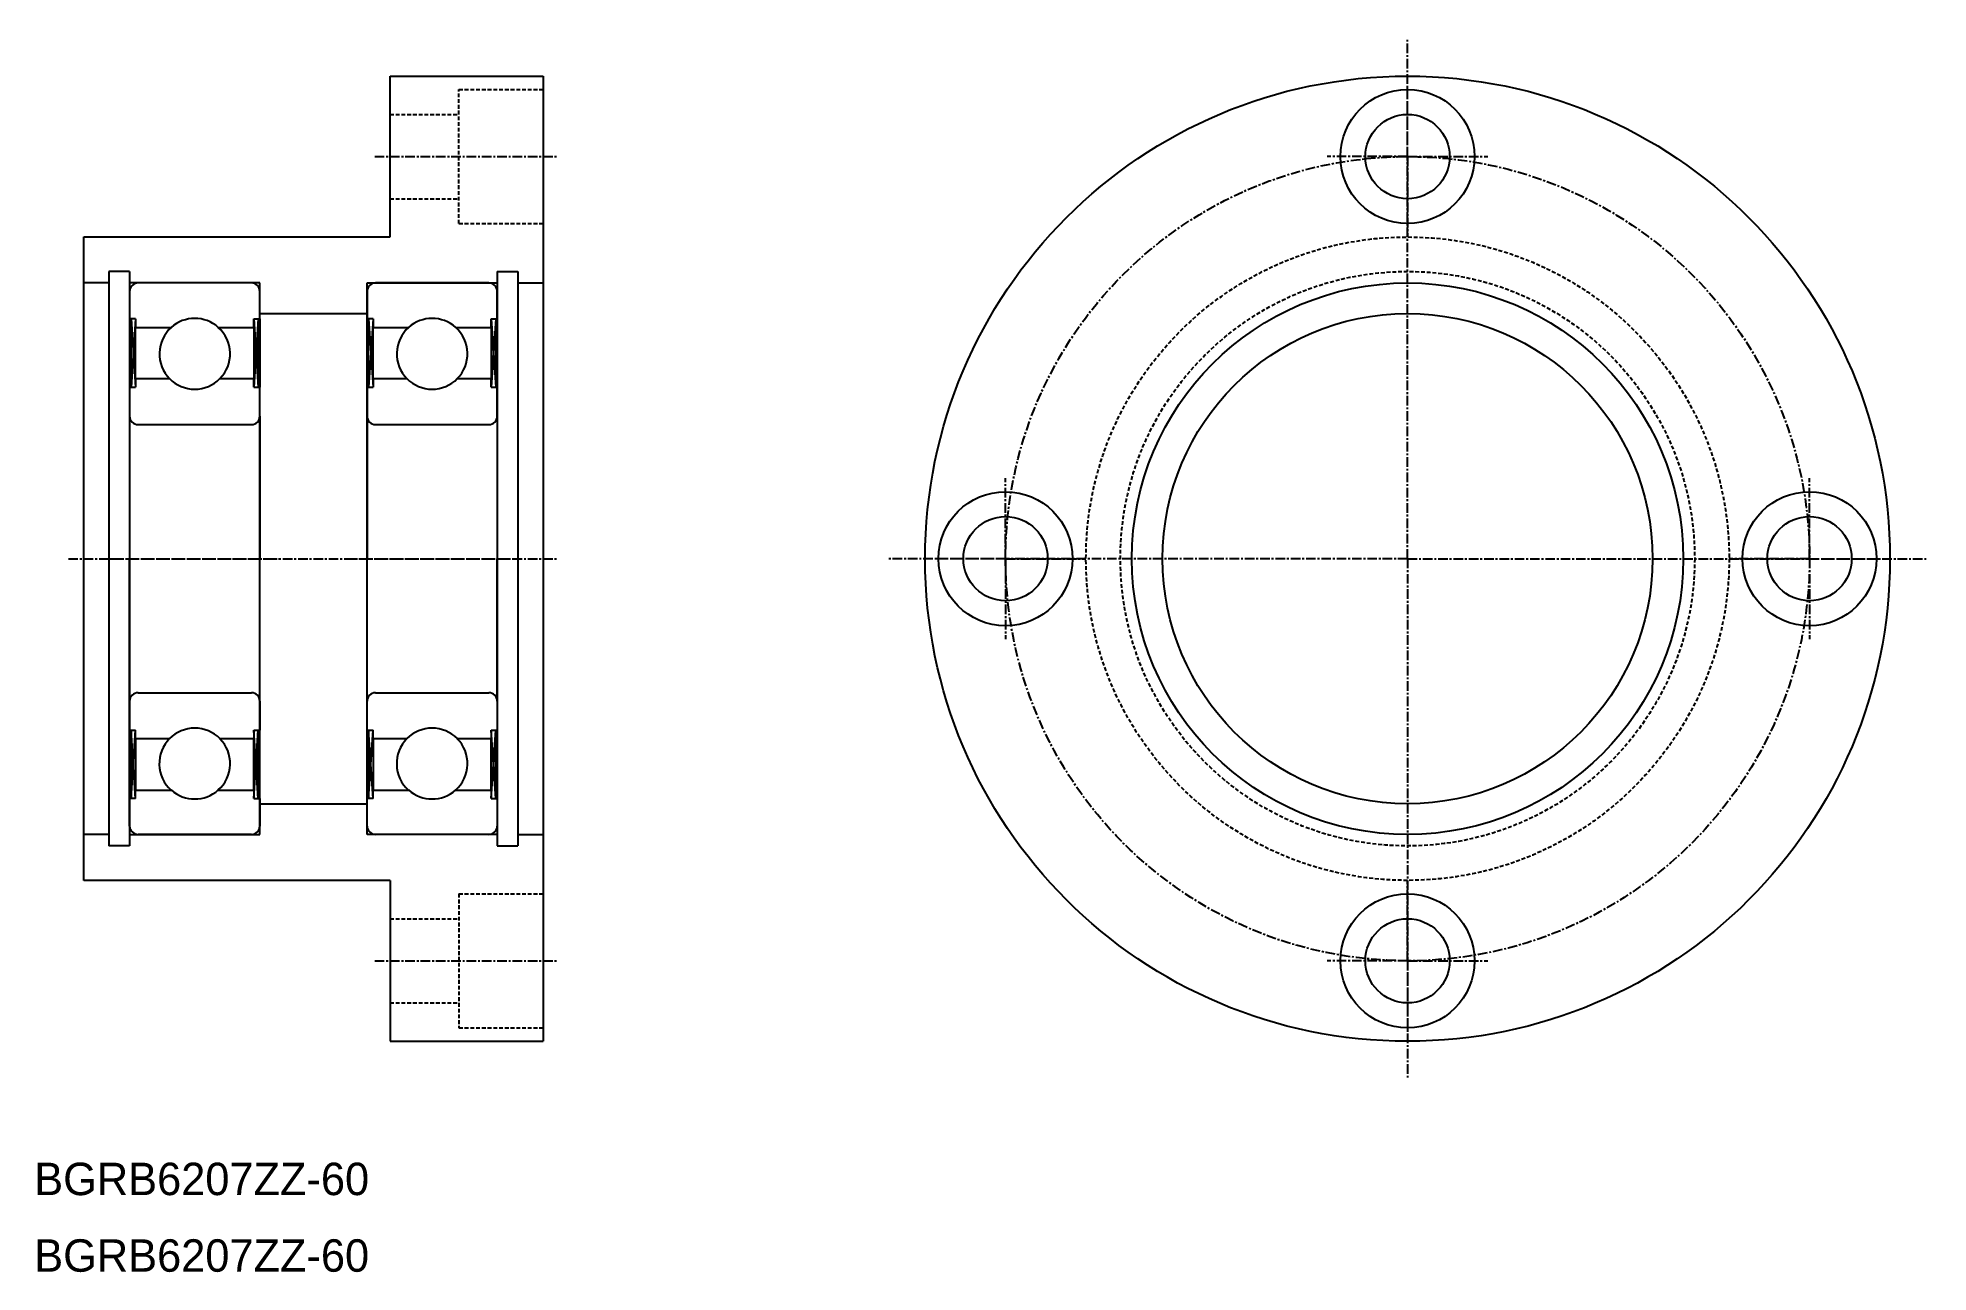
# Model space of a CAD drawing. Extents: x -125 to 122, y -116 to 46.
import ezdxf

# ---------------------------------------------------------------- set-up
doc = ezdxf.new("R2010")
doc.units = 0
doc.linetypes.add('CENTER', pattern=[2, 1.25, -0.25, 0.25, -0.25])
doc.linetypes.add('DASHED', pattern=[0.75, 0.5, -0.25])
doc.layers.get('0').update_dxf_attribs({"linetype": 'CONTINUOUS'})
doc.layers.add('CENTER', color=1, linetype='CENTER')

msp = doc.modelspace()

# ---------------------------------------------------------------- linework, layer by layer
at = {"color": 7, "linetype": 'CONTINUOUS'}
for p, q in [((-79.06, 19.53), (-79.06, 40.53)), ((-79.06, 40.53), (-59.06, 40.53)), ((-59.06, 40.53), (-59.06, -85.47)), ((-119.06, 19.53), (-79.06, 19.53)), ((-119.06, -64.47), (-119.06, 19.53)), ((-113.06, 15.03), (-115.76, 15.03)), ((-115.76, 15.03), (-115.76, -59.97)), ((-113.06, 15.03), (-113.06, -59.97)), ((-65.06, 15.03), (-62.36, 15.03)), ((-65.06, 15.03), (-65.06, -59.97)), ((-62.36, 15.03), (-62.36, -59.97)), ((-115.76, 13.53), (-119.06, 13.53)), ((-96.06, 13.53), (-113.06, 13.53)), ((-113.06, 12.43), (-113.06, 8.86)), ((-97.16, 13.53), (-111.96, 13.53)), ((-96.06, -58.47), (-96.06, 13.53)), ((-96.06, 8.86), (-96.06, 12.43)), ((-82.06, 13.53), (-65.06, 13.53)), ((-82.06, -58.47), (-82.06, 13.53)), ((-82.06, 12.43), (-82.06, 8.86)), ((-66.16, 13.53), (-80.96, 13.53)), ((-65.06, 8.86), (-65.06, 12.43)), ((-62.36, 13.53), (-59.06, 13.53)), ((-112.28, 8.86), (-113.06, 8.86)), ((-113.06, 8.86), (-113.06, -0.07)), ((-112.87, -0.07), (-112.87, 8.86)), ((-112.87, 8.86), (-112.28, -0.07)), ((-112.28, 8.86), (-112.87, -0.07)), ((-112.28, 8.86), (-112.28, 7.73)), ((-112.28, 7.73), (-107.64, 7.73)), ((-112.28, 1.03), (-112.28, 7.73)), ((-101.48, 7.73), (-96.85, 7.73)), ((-96.85, 7.73), (-96.85, 8.86)), ((-96.85, 8.86), (-96.06, 8.86)), ((-96.85, 8.86), (-96.26, -0.07)), ((-96.26, 8.86), (-96.85, -0.07)), ((-96.85, 7.73), (-96.85, 1.03)), ((-96.26, 8.86), (-96.26, -0.07)), ((-96.06, 9.53), (-82.06, 9.53)), ((-96.06, 8.86), (-96.06, -0.07)), ((-81.28, 8.86), (-82.06, 8.86)), ((-82.06, 8.86), (-82.06, -0.07)), ((-81.87, -0.07), (-81.87, 8.86)), ((-81.87, 8.86), (-81.28, -0.07)), ((-81.28, 8.86), (-81.87, -0.07)), ((-81.28, 8.86), (-81.28, 7.73)), ((-81.28, 7.73), (-76.64, 7.73)), ((-81.28, 1.03), (-81.28, 7.73)), ((-70.48, 7.73), (-65.85, 7.73)), ((-65.85, 7.73), (-65.85, 8.86)), ((-65.85, 8.86), (-65.06, 8.86)), ((-65.85, 8.86), (-65.26, -0.07)), ((-65.26, 8.86), (-65.85, -0.07)), ((-65.85, 7.73), (-65.85, 1.03)), ((-65.26, 8.86), (-65.26, -0.07)), ((-65.06, 8.86), (-65.06, -0.07)), ((-107.86, 1.03), (-112.28, 1.03)), ((-112.28, 1.03), (-112.28, -0.07)), ((-96.85, 1.03), (-101.27, 1.03)), ((-96.85, -0.07), (-96.85, 1.03)), ((-76.86, 1.03), (-81.28, 1.03)), ((-81.28, 1.03), (-81.28, -0.07)), ((-65.85, 1.03), (-70.27, 1.03)), ((-65.85, -0.07), (-65.85, 1.03)), ((-113.06, -0.07), (-113.06, -3.87)), ((-113.06, -0.07), (-112.28, -0.07)), ((-96.85, -0.07), (-96.06, -0.07)), ((-96.06, -3.87), (-96.06, -0.07)), ((-82.06, -0.07), (-82.06, -3.87)), ((-82.06, -0.07), (-81.28, -0.07)), ((-65.85, -0.07), (-65.06, -0.07)), ((-65.06, -3.87), (-65.06, -0.07)), ((-113.06, -3.87), (-113.06, -22.47)), ((-96.06, -3.87), (-96.06, -22.47)), ((-82.06, -3.87), (-82.06, -22.47)), ((-65.06, -3.87), (-65.06, -22.47)), ((-111.96, -4.97), (-97.16, -4.97)), ((-80.96, -4.97), (-66.16, -4.97)), ((-113.06, -41.07), (-113.06, -22.47)), ((-96.06, -41.07), (-96.06, -22.47)), ((-82.06, -41.07), (-82.06, -22.47)), ((-65.06, -41.07), (-65.06, -22.47)), ((-113.06, -44.87), (-113.06, -41.07)), ((-111.96, -39.97), (-97.16, -39.97)), ((-96.06, -41.07), (-96.06, -44.87)), ((-82.06, -44.87), (-82.06, -41.07)), ((-80.96, -39.97), (-66.16, -39.97)), ((-65.06, -41.07), (-65.06, -44.87)), ((-113.06, -53.79), (-113.06, -44.87)), ((-113.06, -44.87), (-112.28, -44.87)), ((-112.87, -44.87), (-112.87, -53.79)), ((-112.87, -53.79), (-112.28, -44.87)), ((-112.28, -53.79), (-112.87, -44.87)), ((-112.28, -45.97), (-112.28, -44.87)), ((-107.86, -45.97), (-112.28, -45.97)), ((-112.28, -45.97), (-112.28, -52.67)), ((-96.85, -45.97), (-101.27, -45.97)), ((-96.85, -44.87), (-96.85, -45.97)), ((-96.85, -44.87), (-96.06, -44.87)), ((-96.85, -53.79), (-96.26, -44.87)), ((-96.26, -53.79), (-96.85, -44.87)), ((-96.85, -52.67), (-96.85, -45.97)), ((-96.26, -53.79), (-96.26, -44.87)), ((-96.06, -53.79), (-96.06, -44.87)), ((-82.06, -53.79), (-82.06, -44.87)), ((-82.06, -44.87), (-81.28, -44.87)), ((-81.87, -44.87), (-81.87, -53.79)), ((-81.87, -53.79), (-81.28, -44.87)), ((-81.28, -53.79), (-81.87, -44.87)), ((-81.28, -45.97), (-81.28, -44.87)), ((-76.86, -45.97), (-81.28, -45.97)), ((-81.28, -45.97), (-81.28, -52.67)), ((-65.85, -45.97), (-70.27, -45.97)), ((-65.85, -44.87), (-65.85, -45.97)), ((-65.85, -44.87), (-65.06, -44.87)), ((-65.85, -53.79), (-65.26, -44.87)), ((-65.26, -53.79), (-65.85, -44.87)), ((-65.85, -52.67), (-65.85, -45.97)), ((-65.26, -53.79), (-65.26, -44.87)), ((-65.06, -53.79), (-65.06, -44.87)), ((-113.06, -57.37), (-113.06, -53.79)), ((-112.28, -53.79), (-113.06, -53.79)), ((-112.28, -52.67), (-107.64, -52.67)), ((-112.28, -53.79), (-112.28, -52.67)), ((-101.48, -52.67), (-96.85, -52.67)), ((-96.85, -52.67), (-96.85, -53.79)), ((-96.85, -53.79), (-96.06, -53.79)), ((-96.06, -53.79), (-96.06, -57.37)), ((-82.06, -57.37), (-82.06, -53.79)), ((-81.28, -53.79), (-82.06, -53.79)), ((-81.28, -52.67), (-76.64, -52.67)), ((-81.28, -53.79), (-81.28, -52.67)), ((-70.48, -52.67), (-65.85, -52.67)), ((-65.85, -52.67), (-65.85, -53.79)), ((-65.85, -53.79), (-65.06, -53.79)), ((-65.06, -53.79), (-65.06, -57.37)), ((-96.06, -54.47), (-82.06, -54.47)), ((-115.76, -58.47), (-119.06, -58.47)), ((-113.06, -58.47), (-96.06, -58.47)), ((-97.16, -58.47), (-111.96, -58.47)), ((-65.06, -58.47), (-82.06, -58.47)), ((-66.16, -58.47), (-80.96, -58.47)), ((-62.36, -58.47), (-59.06, -58.47)), ((-113.06, -59.97), (-115.76, -59.97)), ((-65.06, -59.97), (-62.36, -59.97)), ((-79.06, -64.47), (-119.06, -64.47)), ((-79.06, -64.47), (-79.06, -85.47)), ((-79.06, -85.47), (-59.06, -85.47))]:
    msp.add_line(p, q, dxfattribs=at)
at = {"color": 3, "linetype": 'DASHED'}
for p, q in [((-70.06, 21.28), (-70.06, 38.78)), ((-70.06, 38.78), (-59.06, 38.78)), ((-79.06, 35.53), (-70.06, 35.53)), ((-79.06, 24.53), (-70.06, 24.53)), ((-70.06, 21.28), (-59.06, 21.28)), ((-70.06, -66.22), (-70.06, -83.72)), ((-70.06, -66.22), (-59.06, -66.22)), ((-79.06, -69.47), (-70.06, -69.47)), ((-79.06, -80.47), (-70.06, -80.47)), ((-70.06, -83.72), (-59.06, -83.72))]:
    msp.add_line(p, q, dxfattribs=at)
at = {"color": 7, "linetype": 'CONTINUOUS'}
for centre, radius in [((53.83, -22.47), 63), ((53.83, 30.03), 8.75), ((53.83, 30.03), 5.5), ((53.83, -22.47), 36), ((53.83, -22.47), 32), ((1.33, -22.47), 8.75), ((106.33, -22.47), 8.75), ((1.33, -22.47), 5.5), ((106.33, -22.47), 5.5), ((53.83, -74.97), 8.75), ((53.83, -74.97), 5.5)]:
    msp.add_circle(centre, radius, dxfattribs=at)
at = {"color": 3, "linetype": 'DASHED'}
for radius in [42, 37.5]:
    msp.add_circle((53.83, -22.47), radius, dxfattribs=at)
at = {"color": 7, "linetype": 'CONTINUOUS'}
for centre, radius, start, end in [((-111.96, 12.43), 1.1, 90, 180), ((-97.16, 12.43), 1.1, 0, 90), ((-80.96, 12.43), 1.1, 90, 180), ((-66.16, 12.43), 1.1, 0, 90), ((-104.56, 4.28), 4.62, 131.7596, 224.6442), ((-104.56, 4.28), 4.62, 48.2404, 131.7596), ((-104.56, 4.28), 4.62, 315.3558, 48.2404), ((-73.56, 4.28), 4.62, 131.7596, 224.6442), ((-73.56, 4.28), 4.62, 48.2404, 131.7596), ((-73.56, 4.28), 4.62, 315.3558, 48.2404), ((-104.56, 4.28), 4.62, 224.6442, 315.3558), ((-73.56, 4.28), 4.62, 224.6442, 315.3558), ((-111.96, -3.87), 1.1, 180, 270), ((-97.16, -3.87), 1.1, 270, 0), ((-80.96, -3.87), 1.1, 180, 270), ((-66.16, -3.87), 1.1, 270, 0), ((-111.96, -41.07), 1.1, 90, 180), ((-97.16, -41.07), 1.1, 0, 90), ((-80.96, -41.07), 1.1, 90, 180), ((-66.16, -41.07), 1.1, 0, 90), ((-104.56, -49.22), 4.63, 135.3558, 228.2404), ((-104.56, -49.22), 4.63, 44.6442, 135.3558), ((-104.56, -49.22), 4.62, 311.7596, 44.6442), ((-73.56, -49.22), 4.63, 135.3558, 228.2404), ((-73.56, -49.22), 4.63, 44.6442, 135.3558), ((-73.56, -49.22), 4.62, 311.7596, 44.6442), ((-104.56, -49.22), 4.62, 228.2404, 311.7596), ((-73.56, -49.22), 4.62, 228.2404, 311.7596), ((-111.96, -57.37), 1.1, 180, 270), ((-97.16, -57.37), 1.1, 270, 0), ((-80.96, -57.37), 1.1, 180, 270), ((-66.16, -57.37), 1.1, 270, 0)]:
    msp.add_arc(centre, radius, start, end, dxfattribs=at)
at = {"layer": 'CENTER', "color": 1, "linetype": 'CENTER'}
for p, q in [((53.83, -22.47), (53.83, 45.53)), ((53.83, 30.03), (53.83, 40.53)), ((-81.06, 30.03), (-57.06, 30.03)), ((53.83, 30.03), (43.33, 30.03)), ((53.83, 30.03), (53.83, 19.53)), ((53.83, 30.03), (64.33, 30.03)), ((1.33, -22.47), (1.33, -11.97)), ((106.33, -22.47), (106.33, -11.97)), ((-121.06, -22.47), (-57.06, -22.47)), ((-115.61, -22.47), (-93.51, -22.47)), ((-84.61, -22.47), (-62.51, -22.47)), ((53.83, -22.47), (-14.17, -22.47)), ((1.33, -22.47), (-9.17, -22.47)), ((1.33, -22.47), (1.33, -32.97)), ((1.33, -22.47), (11.83, -22.47)), ((53.83, -22.47), (53.83, -90.47)), ((53.83, -22.47), (121.83, -22.47)), ((106.33, -22.47), (95.83, -22.47)), ((106.33, -22.47), (106.33, -32.97)), ((106.33, -22.47), (116.83, -22.47)), ((53.83, -74.97), (53.83, -64.47)), ((-81.06, -74.97), (-57.06, -74.97)), ((53.83, -74.97), (43.33, -74.97)), ((53.83, -74.97), (64.33, -74.97)), ((53.83, -74.97), (53.83, -85.47))]:
    msp.add_line(p, q, dxfattribs=at)
msp.add_circle((53.83, -22.47), 52.5, dxfattribs=at)

# ---------------------------------------------------------------- texts
at = {"color": 7, "linetype": 'CONTINUOUS'}
for p in [(-125.52, -105.56), (-125.52, -115.56)]:
    msp.add_text('BGRB6207ZZ-60', height=4.2333, dxfattribs=at).set_placement(p)

doc.saveas('drawing.dxf')
